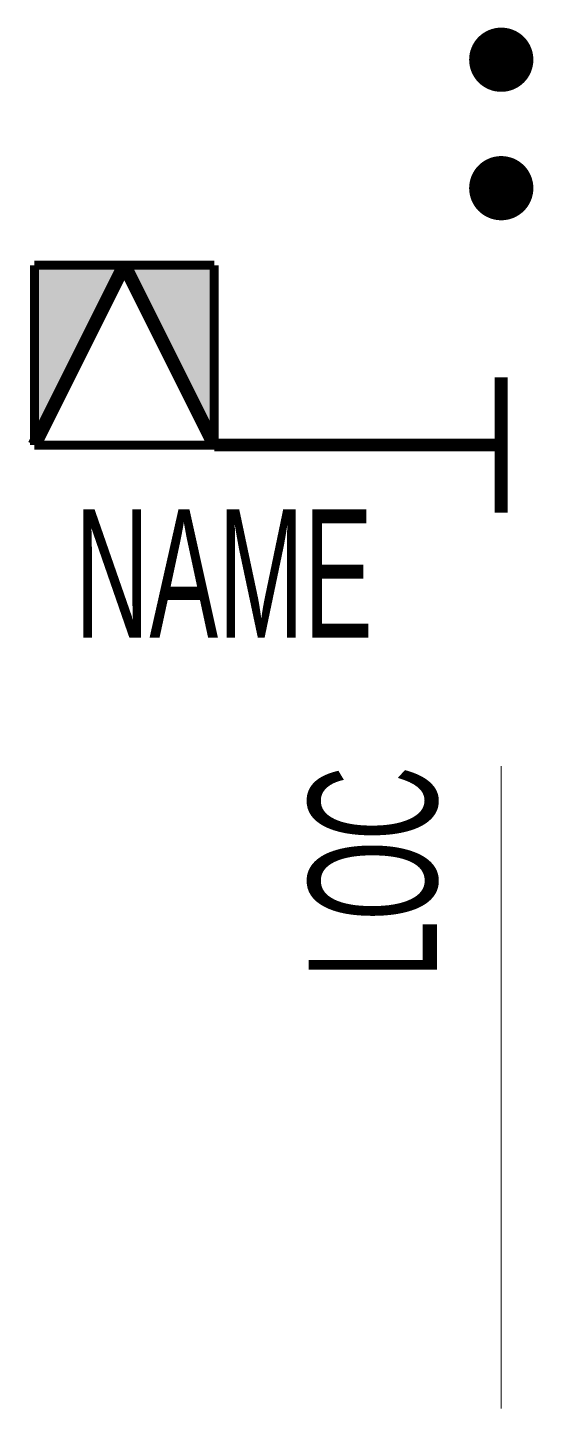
# Model space of a CAD drawing. Extents: x -7.4 to 0.5, y -20 to 1.5.
import ezdxf
from ezdxf.enums import TextEntityAlignment as Align

# ---------------------------------------------------------------- set-up
doc = ezdxf.new("R2010")
doc.units = 0
doc.layers.get('0').update_dxf_attribs({"linetype": 'CONTINUOUS'})

msp = doc.modelspace()

# ---------------------------------------------------------------- hatches: boundary and pattern name
h = msp.add_hatch(color=3)
h.paths.add_polyline_path([(-4.467, -2.2), (-5.867, -2.2), (-4.467, -5)])
h.paths.add_polyline_path([(-5.867, -2.2), (-7.267, -2.2), (-7.267, -5)])

# ---------------------------------------------------------------- linework, layer by layer
at = {"lineweight": 0}
msp.add_line((0, -10), (0, -20), dxfattribs=at)
at = {"color": 3}
for points in [[(-0.25, 1, 0.5, 0.5, 1), (0.25, 1, 0.5, 0.5, 1)], [(-0.25, -1, 0.5, 0.5, 1), (0.25, -1, 0.5, 0.5, 1)]]:
    msp.add_lwpolyline(points, format="xyseb", close=True, dxfattribs=at)
at = {"color": 3, "lineweight": 0}
for points, const_width in [([(-5.867, -2.2), (-7.267, -5)], 0.21), ([(-4.467, -2.2), (-7.267, -2.2)], 0.14), ([(-7.267, -2.2), (-7.267, -5)], 0.14), ([(-4.467, -5), (-5.867, -2.2)], 0.21), ([(-4.467, -2.2), (-4.467, -5)], 0.14), ([(-4.467, -5), (-7.267, -5)], 0.14), ([(-2.88, -5), (-4.467, -5)], 0.2), ([(-0.08, -5), (-2.88, -5)], 0.2)]:
    msp.add_lwpolyline(points, dxfattribs=dict(at, const_width=const_width))
at = {"color": 3}
msp.add_lwpolyline([(0, -3.947, 0.2, 0.2, 0), (0, -6.053, 0.2, 0.2, 0)], format="xyseb", dxfattribs=at)

# ---------------------------------------------------------------- texts
at = {"lineweight": 0, "width": 0.6}
msp.add_attdef('NAME', text='NAME', height=2, dxfattribs=at).set_placement((-2, -8), align=Align.RIGHT)
msp.add_attdef('LOC', text='LOC', height=2, rotation=90, dxfattribs=at).set_placement((-1, -10), align=Align.RIGHT)

doc.saveas('drawing.dxf')
